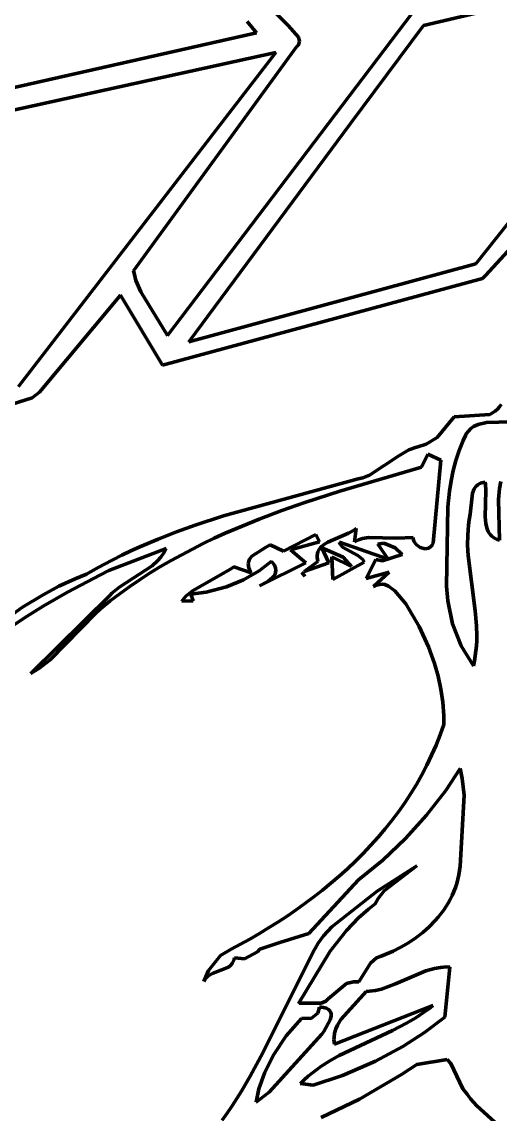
# Model space of a CAD drawing. Header units: millimetres. Extents: x 0 to 10.4, y 0 to 8.6.
# Drawn here: x 4.086 to 4.99, y 2.543 to 4.609 of the extents above; entities that cross this region are included whole.
import ezdxf

# ---------------------------------------------------------------- set-up
doc = ezdxf.new("R2010")
doc.units = ezdxf.units.MM
doc.layers.add('color#010101ff', color=7, linetype='CONTINUOUS', lineweight=100)
doc.layers.add('color#ffffffff', color=7, linetype='CONTINUOUS', lineweight=100)

msp = doc.modelspace()

# ---------------------------------------------------------------- linework, layer by layer
at = {"layer": 'color#010101ff'}
for p, q in [((4.4227, 4.7692), (4.5893, 4.6025)), ((5.1924, 4.6834), (4.8452, 4.6025)), ((4.361, 4.0162), (4.8237, 4.6256)), ((4.5295, 4.5885), (4.5116, 4.6102)), ((3.6957, 4.401), (4.5295, 4.5885)), ((4.5893, 4.6025), (4.6086, 4.5802)), ((4.8452, 4.6025), (4.7072, 4.4169)), ((4.6096, 4.568), (4.6079, 4.5649)), ((4.6086, 4.5802), (4.6105, 4.5726)), ((4.6105, 4.5726), (4.6096, 4.568)), ((4.5659, 4.5513), (3.6934, 4.3599)), ((4.0795, 3.9192), (4.5659, 4.5513)), ((4.6053, 4.5618), (4.2971, 4.1381)), ((4.6079, 4.5649), (4.6053, 4.5618)), ((4.7072, 4.4169), (4.4012, 4.004)), ((4.9445, 4.1517), (5.0879, 4.3331)), ((5.0115, 4.1832), (4.9625, 4.1293)), ((4.2971, 4.1381), (4.2978, 4.1336)), ((4.2978, 4.1336), (4.3013, 4.1202)), ((4.4012, 4.004), (4.9445, 4.1517)), ((4.3013, 4.1202), (4.3105, 4.0988)), ((4.9567, 4.1238), (4.3514, 3.9597)), ((4.9625, 4.1293), (4.9567, 4.1238)), ((4.2722, 4.092), (4.119, 3.909)), ((4.3514, 3.9597), (4.2722, 4.092)), ((4.3105, 4.0988), (4.361, 4.0162)), ((4.119, 3.909), (4.1052, 3.8979)), ((4.1052, 3.8979), (4.0673, 3.8862)), ((4.989, 3.8808), (4.9924, 3.8852)), ((4.9033, 3.862), (4.9706, 3.8663)), ((4.9706, 3.8663), (4.976, 3.8694)), ((4.976, 3.8694), (4.9808, 3.8729)), ((4.9808, 3.8729), (4.9852, 3.8767)), ((4.9852, 3.8767), (4.989, 3.8808)), ((4.8712, 3.8232), (4.9033, 3.862)), ((4.9485, 3.8478), (4.9399, 3.8437)), ((4.9644, 3.8516), (4.9485, 3.8478)), ((5.0113, 3.8528), (4.9644, 3.8516)), ((4.8501, 3.8102), (4.8712, 3.8232)), ((4.9244, 3.8266), (4.9202, 3.8174)), ((4.9262, 3.8298), (4.9244, 3.8266)), ((4.9302, 3.8353), (4.9262, 3.8298)), ((4.9348, 3.8399), (4.9302, 3.8353)), ((4.9399, 3.8437), (4.9348, 3.8399)), ((4.8177, 3.7995), (4.8302, 3.8042)), ((4.8302, 3.8042), (4.8346, 3.8054)), ((4.8346, 3.8054), (4.8501, 3.8102)), ((4.9163, 3.8081), (4.9128, 3.7987)), ((4.9202, 3.8174), (4.9163, 3.8081)), ((4.7429, 3.7518), (4.7984, 3.7886)), ((4.7984, 3.7886), (4.8177, 3.7995)), ((4.8533, 3.7917), (4.8416, 3.767)), ((4.8777, 3.7802), (4.8533, 3.7917)), ((4.9128, 3.7987), (4.9065, 3.7798)), ((4.8416, 3.767), (4.6869, 3.7216)), ((4.8635, 3.623), (4.8777, 3.7802)), ((4.9065, 3.7798), (4.9015, 3.7605)), ((4.4673, 3.675), (4.7218, 3.7445)), ((4.7218, 3.7445), (4.7306, 3.7468)), ((4.7306, 3.7468), (4.7429, 3.7518)), ((4.8974, 3.7411), (4.8942, 3.7214)), ((4.9015, 3.7605), (4.8974, 3.7411)), ((4.6869, 3.7216), (4.621, 3.7002)), ((4.8942, 3.7214), (4.891, 3.6917)), ((4.9381, 3.7178), (4.9413, 3.7256)), ((4.9413, 3.7256), (4.9443, 3.73)), ((4.9443, 3.73), (4.9481, 3.7337)), ((4.9481, 3.7337), (4.9504, 3.7351)), ((4.9504, 3.7351), (4.9529, 3.7364)), ((4.9529, 3.7364), (4.9557, 3.7374)), ((4.9557, 3.7374), (4.9587, 3.7381)), ((4.9587, 3.7381), (4.9621, 3.7385)), ((4.9632, 3.7227), (4.9616, 3.6728)), ((4.9621, 3.7385), (4.9626, 3.7348)), ((4.9626, 3.7348), (4.9632, 3.7227)), ((4.987, 3.7056), (4.989, 3.7263)), ((4.989, 3.7263), (4.9913, 3.7399)), ((4.621, 3.7002), (4.5774, 3.6849)), ((4.9334, 3.6778), (4.9381, 3.7178)), ((4.9891, 3.6285), (4.987, 3.7056)), ((4.5774, 3.6849), (4.5342, 3.6685)), ((4.891, 3.6917), (4.889, 3.5416)), ((4.4137, 3.6573), (4.4673, 3.675)), ((4.5128, 3.6599), (4.4915, 3.6511)), ((4.5342, 3.6685), (4.5128, 3.6599)), ((4.9303, 3.6575), (4.9316, 3.6671)), ((4.9316, 3.6671), (4.9334, 3.6778)), ((4.9616, 3.6728), (4.9629, 3.66)), ((4.9629, 3.66), (4.9648, 3.6522)), ((4.3432, 3.6308), (4.3783, 3.6445)), ((4.3783, 3.6445), (4.4137, 3.6573)), ((4.4704, 3.6418), (4.4495, 3.6323)), ((4.4915, 3.6511), (4.4704, 3.6418)), ((4.5805, 3.6081), (4.6415, 3.6397)), ((4.6415, 3.6397), (4.6484, 3.6259)), ((4.664, 3.6251), (4.7034, 3.6417)), ((4.7034, 3.6417), (4.7128, 3.6468)), ((4.7128, 3.6468), (4.718, 3.6507)), ((4.718, 3.6507), (4.7146, 3.6259)), ((4.9287, 3.6191), (4.9288, 3.6383)), ((4.9288, 3.6383), (4.9294, 3.6479)), ((4.9294, 3.6479), (4.9303, 3.6575)), ((4.9648, 3.6522), (4.9662, 3.6486)), ((4.9662, 3.6486), (4.9678, 3.6451)), ((4.9678, 3.6451), (4.9697, 3.6419)), ((4.9697, 3.6419), (4.972, 3.639)), ((4.972, 3.639), (4.9746, 3.6363)), ((4.3086, 3.6161), (4.3432, 3.6308)), ((4.4288, 3.6224), (4.4083, 3.612)), ((4.4495, 3.6323), (4.4288, 3.6224)), ((4.5464, 3.6152), (4.5551, 3.62)), ((4.5551, 3.62), (4.5805, 3.6081)), ((4.6484, 3.6259), (4.5935, 3.6106)), ((4.6504, 3.6147), (4.6526, 3.6171)), ((4.6526, 3.6171), (4.6579, 3.6213)), ((4.6579, 3.6213), (4.664, 3.6251)), ((4.7781, 3.5929), (4.6864, 3.6247)), ((4.6864, 3.6247), (4.6883, 3.6207)), ((4.6883, 3.6207), (4.6923, 3.6156)), ((4.7146, 3.6259), (4.7222, 3.6293)), ((4.7222, 3.6293), (4.7299, 3.6318)), ((4.7299, 3.6318), (4.7413, 3.6341)), ((4.7413, 3.6341), (4.7948, 3.6328)), ((4.7705, 3.623), (4.7586, 3.6212)), ((4.7586, 3.6212), (4.7781, 3.5929)), ((4.7916, 3.6143), (4.7705, 3.623)), ((4.7948, 3.6328), (4.8254, 3.6341)), ((4.8254, 3.6341), (4.8256, 3.6321)), ((4.8256, 3.6321), (4.8271, 3.6266)), ((4.8271, 3.6266), (4.8314, 3.6203)), ((4.8314, 3.6203), (4.8392, 3.6148)), ((4.855, 3.6137), (4.8594, 3.6165)), ((4.8594, 3.6165), (4.8617, 3.6193)), ((4.8617, 3.6193), (4.8635, 3.623)), ((4.9296, 3.6), (4.9287, 3.6191)), ((4.9746, 3.6363), (4.9776, 3.6338)), ((4.9776, 3.6338), (4.981, 3.6317)), ((4.981, 3.6317), (4.9848, 3.6299)), ((4.9848, 3.6299), (4.9891, 3.6285)), ((4.3587, 3.6131), (4.25, 3.5712)), ((4.2576, 3.5917), (4.2745, 3.6002)), ((4.2745, 3.6002), (4.2915, 3.6083)), ((4.2915, 3.6083), (4.3086, 3.6161)), ((4.3424, 3.5895), (4.3486, 3.5966)), ((4.3486, 3.5966), (4.354, 3.6045)), ((4.354, 3.6045), (4.3587, 3.6131)), ((4.3879, 3.6013), (4.3679, 3.5902)), ((4.4083, 3.612), (4.3879, 3.6013)), ((4.5163, 3.5931), (4.5203, 3.5987)), ((4.5203, 3.5987), (4.5464, 3.6152)), ((4.5935, 3.6106), (4.6226, 3.586)), ((4.6441, 3.5963), (4.6442, 3.6)), ((4.6445, 3.5924), (4.6441, 3.5963)), ((4.6442, 3.6), (4.6447, 3.6034)), ((4.6447, 3.6034), (4.6456, 3.6065)), ((4.6456, 3.6065), (4.6468, 3.6095)), ((4.6468, 3.6095), (4.6485, 3.6122)), ((4.6485, 3.6122), (4.6504, 3.6147)), ((4.6936, 3.5966), (4.6527, 3.6145)), ((4.6527, 3.6145), (4.6662, 3.5857)), ((4.6737, 3.5541), (4.6718, 3.5973)), ((4.6718, 3.5973), (4.7088, 3.579)), ((4.6923, 3.6156), (4.7209, 3.5996)), ((4.7088, 3.579), (4.6936, 3.5966)), ((4.7209, 3.5996), (4.7303, 3.5921)), ((4.7674, 3.5894), (4.8046, 3.6015)), ((4.8046, 3.6015), (4.7916, 3.6143)), ((4.8392, 3.6148), (4.8481, 3.6126)), ((4.8481, 3.6126), (4.855, 3.6137)), ((4.9429, 3.4953), (4.9296, 3.6)), ((4.2243, 3.5739), (4.2409, 3.583)), ((4.2409, 3.583), (4.2576, 3.5917)), ((4.271, 3.5402), (4.3319, 3.58)), ((4.348, 3.5787), (4.3284, 3.5667)), ((4.3319, 3.58), (4.3424, 3.5895)), ((4.3679, 3.5902), (4.348, 3.5787)), ((4.4801, 3.5738), (4.4868, 3.5785)), ((4.4868, 3.5785), (4.5192, 3.5669)), ((4.5139, 3.5842), (4.5146, 3.5889)), ((4.514, 3.5817), (4.5139, 3.5842)), ((4.5144, 3.579), (4.514, 3.5817)), ((4.5151, 3.5762), (4.5144, 3.579)), ((4.5146, 3.5889), (4.5163, 3.5931)), ((4.5161, 3.5733), (4.5151, 3.5762)), ((4.5572, 3.5887), (4.5344, 3.5709)), ((4.6226, 3.586), (4.535, 3.5422)), ((4.559, 3.5869), (4.5572, 3.5887)), ((4.5632, 3.5816), (4.559, 3.5869)), ((4.5656, 3.5764), (4.5632, 3.5816)), ((4.5662, 3.5713), (4.5656, 3.5764)), ((4.6196, 3.5697), (4.6454, 3.5882)), ((4.6662, 3.5857), (4.6196, 3.5697)), ((4.6454, 3.5882), (4.6445, 3.5924)), ((4.7333, 3.5869), (4.6737, 3.5541)), ((4.7303, 3.5921), (4.7333, 3.5869)), ((4.7366, 3.5561), (4.7549, 3.5922)), ((4.7549, 3.5922), (4.7674, 3.5894)), ((4.1558, 3.5415), (4.1867, 3.5558)), ((4.2344, 3.5633), (4.172, 3.5304)), ((4.1867, 3.5558), (4.2078, 3.5644)), ((4.2078, 3.5644), (4.2243, 3.5739)), ((4.25, 3.5712), (4.2344, 3.5633)), ((4.3284, 3.5667), (4.3091, 3.5542)), ((4.4081, 3.5332), (4.4801, 3.5738)), ((4.5344, 3.5709), (4.5047, 3.5536)), ((4.5175, 3.5702), (4.5161, 3.5733)), ((4.5192, 3.5669), (4.5175, 3.5702)), ((4.5508, 3.5508), (4.5599, 3.5584)), ((4.5599, 3.5584), (4.5644, 3.5647)), ((4.5644, 3.5647), (4.5662, 3.5713)), ((4.6152, 3.5677), (4.6205, 3.5606)), ((4.6159, 3.5668), (4.6152, 3.5677)), ((4.6205, 3.5606), (4.6159, 3.5668)), ((4.7803, 3.5685), (4.7366, 3.5561)), ((4.7507, 3.5409), (4.7803, 3.5685)), ((4.1257, 3.5255), (4.1558, 3.5415)), ((4.256, 3.5283), (4.271, 3.5402)), ((4.29, 3.5412), (4.2713, 3.5277)), ((4.3091, 3.5542), (4.29, 3.5412)), ((4.4729, 3.5406), (4.434, 3.5306)), ((4.5047, 3.5536), (4.4729, 3.5406)), ((4.535, 3.5422), (4.5508, 3.5508)), ((4.7537, 3.5424), (4.7507, 3.5409)), ((4.7566, 3.5435), (4.7537, 3.5424)), ((4.7622, 3.5449), (4.7566, 3.5435)), ((4.7674, 3.5453), (4.7622, 3.5449)), ((4.7723, 3.5446), (4.7674, 3.5453)), ((4.7792, 3.542), (4.7723, 3.5446)), ((4.7913, 3.5328), (4.7792, 3.542)), ((4.889, 3.5416), (4.8911, 3.5137)), ((4.0868, 3.5022), (4.1257, 3.5255)), ((4.1027, 3.3766), (4.2526, 3.525)), ((4.172, 3.5304), (4.126, 3.5039)), ((4.2528, 3.5137), (4.2347, 3.4991)), ((4.2526, 3.525), (4.256, 3.5283)), ((4.2713, 3.5277), (4.2528, 3.5137)), ((4.3881, 3.5131), (4.3959, 3.5226)), ((4.4098, 3.514), (4.3881, 3.5131)), ((4.3959, 3.5226), (4.4081, 3.5332)), ((4.434, 3.5306), (4.4054, 3.5269)), ((4.4054, 3.5269), (4.4098, 3.514)), ((4.8117, 3.5086), (4.7913, 3.5328)), ((4.8911, 3.5137), (4.9003, 3.4703)), ((3.9306, 3.3883), (4.0868, 3.5022)), ((4.126, 3.5039), (4.0958, 3.4851)), ((4.2347, 3.4991), (4.2255, 3.4907)), ((4.8369, 3.4652), (4.8117, 3.5086)), ((4.9454, 3.4668), (4.9429, 3.4953)), ((4.0958, 3.4851), (4.0663, 3.4655)), ((4.2255, 3.4907), (4.1386, 3.4015)), ((4.8545, 3.4272), (4.8369, 3.4652)), ((4.9003, 3.4703), (4.9166, 3.4291)), ((4.9459, 3.4478), (4.9454, 3.4668)), ((4.9453, 3.4288), (4.9458, 3.4383)), ((4.9458, 3.4383), (4.9459, 3.4478)), ((4.8661, 3.3957), (4.8545, 3.4272)), ((4.9166, 3.4291), (4.9395, 3.3909)), ((4.9416, 3.4004), (4.9432, 3.4099)), ((4.9432, 3.4099), (4.9445, 3.4193)), ((4.9445, 3.4193), (4.9453, 3.4288)), ((4.1386, 3.4015), (4.1188, 3.3864)), ((4.873, 3.3715), (4.8661, 3.3957)), ((4.9395, 3.3909), (4.9416, 3.4004)), ((4.1188, 3.3864), (4.1027, 3.3766)), ((4.8783, 3.347), (4.873, 3.3715)), ((4.8818, 3.3222), (4.8783, 3.347)), ((4.8834, 3.2971), (4.8818, 3.3222)), ((4.8834, 3.2803), (4.8834, 3.2971)), ((4.8765, 3.2605), (4.8834, 3.2803)), ((4.8689, 3.241), (4.8765, 3.2605)), ((4.8606, 3.2219), (4.8689, 3.241)), ((4.8421, 3.1848), (4.8517, 3.2032)), ((4.8517, 3.2032), (4.8606, 3.2219)), ((4.8319, 3.1668), (4.8421, 3.1848)), ((4.9144, 3.1968), (4.8872, 3.1554)), ((4.9185, 3.1781), (4.9144, 3.1968)), ((4.8211, 3.1492), (4.8319, 3.1668)), ((4.9219, 3.1465), (4.9185, 3.1781)), ((4.8098, 3.1319), (4.8211, 3.1492)), ((4.8872, 3.1554), (4.8511, 3.1083)), ((4.9144, 3.0121), (4.9219, 3.1465)), ((4.7979, 3.115), (4.8098, 3.1319)), ((4.7855, 3.0985), (4.7979, 3.115)), ((4.8511, 3.1083), (4.8114, 3.0642)), ((4.7592, 3.0666), (4.7726, 3.0824)), ((4.7726, 3.0824), (4.7855, 3.0985)), ((4.7453, 3.0512), (4.7592, 3.0666)), ((4.8114, 3.0642), (4.7683, 3.0233)), ((4.731, 3.0362), (4.7453, 3.0512)), ((4.7013, 3.0072), (4.7164, 3.0215)), ((4.7164, 3.0215), (4.731, 3.0362)), ((4.7683, 3.0233), (4.7222, 2.9859)), ((4.6859, 2.9932), (4.7013, 3.0072)), ((4.7575, 2.9649), (4.8326, 3.0126)), ((4.8326, 3.0126), (4.7707, 2.9656)), ((4.9121, 2.9953), (4.9135, 3.0036)), ((4.9135, 3.0036), (4.9144, 3.0121)), ((4.7222, 2.9859), (4.6285, 2.8844)), ((4.6541, 2.9665), (4.6701, 2.9797)), ((4.6701, 2.9797), (4.6859, 2.9932)), ((4.9056, 2.9714), (4.9081, 2.9792)), ((4.9081, 2.9792), (4.9103, 2.9872)), ((4.9103, 2.9872), (4.9121, 2.9953)), ((4.6377, 2.9537), (4.6541, 2.9665)), ((4.6716, 2.8973), (4.7575, 2.9649)), ((4.7707, 2.9656), (4.7593, 2.9511)), ((4.8957, 2.9491), (4.8993, 2.9564)), ((4.8993, 2.9564), (4.9026, 2.9638)), ((4.9026, 2.9638), (4.9056, 2.9714)), ((4.6042, 2.9291), (4.6211, 2.9412)), ((4.6211, 2.9412), (4.6377, 2.9537)), ((4.754, 2.9409), (4.741, 2.9306)), ((4.7593, 2.9511), (4.754, 2.9409)), ((4.8829, 2.9283), (4.8875, 2.9351)), ((4.8875, 2.9351), (4.8917, 2.942)), ((4.8917, 2.942), (4.8957, 2.9491)), ((4.5699, 2.906), (4.5872, 2.9174)), ((4.5872, 2.9174), (4.6042, 2.9291)), ((4.7226, 2.9141), (4.6998, 2.8903)), ((4.741, 2.9306), (4.7226, 2.9141)), ((4.8675, 2.9092), (4.8729, 2.9154)), ((4.8729, 2.9154), (4.878, 2.9218)), ((4.878, 2.9218), (4.8829, 2.9283)), ((4.5348, 2.8844), (4.5524, 2.8951)), ((4.5524, 2.8951), (4.5699, 2.906)), ((4.6564, 2.8803), (4.6716, 2.8973)), ((4.8437, 2.8866), (4.856, 2.8975)), ((4.856, 2.8975), (4.8675, 2.9092)), ((4.4993, 2.8643), (4.5171, 2.8742)), ((4.5171, 2.8742), (4.5348, 2.8844)), ((4.6285, 2.8844), (4.5733, 2.8678)), ((4.6463, 2.8664), (4.6564, 2.8803)), ((4.6998, 2.8903), (4.669, 2.8515)), ((4.8168, 2.8672), (4.8306, 2.8764)), ((4.8306, 2.8764), (4.8437, 2.8866)), ((4.4613, 2.8431), (4.4814, 2.8548)), ((4.4814, 2.8548), (4.4993, 2.8643)), ((4.5355, 2.8548), (4.5315, 2.8502)), ((4.5733, 2.8678), (4.5355, 2.8548)), ((4.6375, 2.8512), (4.6403, 2.8564)), ((4.6403, 2.8564), (4.6463, 2.8664)), ((4.7878, 2.8513), (4.8025, 2.8588)), ((4.8025, 2.8588), (4.8168, 2.8672)), ((4.4386, 2.8148), (4.4613, 2.8431)), ((4.4861, 2.8327), (4.4849, 2.8301)), ((4.4871, 2.8356), (4.4861, 2.8327)), ((4.4879, 2.8388), (4.4871, 2.8356)), ((4.5067, 2.8365), (4.4879, 2.8388)), ((4.5315, 2.8502), (4.5067, 2.8365)), ((4.5415, 2.6586), (4.6375, 2.8512)), ((4.669, 2.8515), (4.6086, 2.7523)), ((4.7447, 2.8283), (4.7564, 2.8385)), ((4.7564, 2.8385), (4.7651, 2.8419)), ((4.7651, 2.8419), (4.7727, 2.8448)), ((4.7727, 2.8448), (4.7878, 2.8513)), ((4.4297, 2.7935), (4.4386, 2.8148)), ((4.4763, 2.8208), (4.4474, 2.8097)), ((4.4802, 2.8239), (4.4763, 2.8208)), ((4.4835, 2.8278), (4.4802, 2.8239)), ((4.4849, 2.8301), (4.4835, 2.8278)), ((4.7232, 2.793), (4.7447, 2.8283)), ((4.8497, 2.8141), (4.7922, 2.7893)), ((4.8661, 2.8187), (4.8497, 2.8141)), ((4.8774, 2.8205), (4.8661, 2.8187)), ((4.8832, 2.8211), (4.8774, 2.8205)), ((4.8891, 2.8213), (4.8832, 2.8211)), ((4.8858, 2.7264), (4.895, 2.8212)), ((4.895, 2.8212), (4.8891, 2.8213)), ((4.4311, 2.7962), (4.4297, 2.7935)), ((4.4344, 2.8008), (4.4311, 2.7962)), ((4.4383, 2.8045), (4.4344, 2.8008)), ((4.4474, 2.8097), (4.4383, 2.8045)), ((4.6652, 2.7609), (4.6995, 2.7898)), ((4.6995, 2.7898), (4.713, 2.7934)), ((4.713, 2.7934), (4.7232, 2.793)), ((4.7371, 2.775), (4.7316, 2.7691)), ((4.7429, 2.7754), (4.7371, 2.775)), ((4.7544, 2.777), (4.7429, 2.7754)), ((4.7655, 2.7796), (4.7544, 2.777)), ((4.7922, 2.7893), (4.7655, 2.7796)), ((4.6086, 2.7523), (4.6104, 2.7527)), ((4.6104, 2.7527), (4.6515, 2.7531)), ((4.6515, 2.7531), (4.6606, 2.7567)), ((4.6606, 2.7567), (4.6652, 2.7609)), ((4.7316, 2.7691), (4.6886, 2.722)), ((4.6451, 2.7342), (4.6335, 2.7246)), ((4.6488, 2.745), (4.6451, 2.7342)), ((4.6526, 2.745), (4.6488, 2.745)), ((4.656, 2.7447), (4.6526, 2.745)), ((4.6589, 2.7441), (4.656, 2.7447)), ((4.6615, 2.7433), (4.6589, 2.7441)), ((4.6637, 2.7423), (4.6615, 2.7433)), ((4.6656, 2.7411), (4.6637, 2.7423)), ((4.6671, 2.7398), (4.6656, 2.7411)), ((4.6684, 2.7382), (4.6671, 2.7398)), ((4.6693, 2.7365), (4.6684, 2.7382)), ((4.6689, 2.7216), (4.6703, 2.7285)), ((4.6703, 2.7327), (4.6693, 2.7365)), ((4.6703, 2.7285), (4.6703, 2.7327)), ((4.6767, 2.6752), (4.863, 2.7485)), ((4.8389, 2.7305), (4.8305, 2.7251)), ((4.8472, 2.7362), (4.8389, 2.7305)), ((4.8552, 2.7422), (4.8472, 2.7362)), ((4.863, 2.7485), (4.8552, 2.7422)), ((4.6146, 2.7241), (4.5856, 2.6908)), ((4.6335, 2.7246), (4.6146, 2.7241)), ((4.6567, 2.699), (4.6689, 2.7216)), ((4.6825, 2.7114), (4.6793, 2.704)), ((4.6886, 2.722), (4.6825, 2.7114)), ((4.8132, 2.715), (4.7864, 2.7011)), ((4.8305, 2.7251), (4.8132, 2.715)), ((4.8468, 2.6971), (4.8858, 2.7264)), ((4.5533, 2.5844), (4.6527, 2.6939)), ((4.5856, 2.6908), (4.5611, 2.6541)), ((4.6527, 2.6939), (4.6567, 2.699)), ((4.676, 2.6881), (4.6759, 2.6839)), ((4.6772, 2.6962), (4.676, 2.6881)), ((4.6793, 2.704), (4.6772, 2.6962)), ((4.7864, 2.7011), (4.6856, 2.6535)), ((4.8059, 2.6708), (4.8468, 2.6971)), ((4.6759, 2.6839), (4.6761, 2.6796)), ((4.6761, 2.6796), (4.6767, 2.6752)), ((4.7544, 2.6432), (4.8059, 2.6708)), ((4.5177, 2.615), (4.5415, 2.6586)), ((4.5611, 2.6541), (4.5444, 2.6203)), ((4.6856, 2.6535), (4.6681, 2.6436)), ((4.89, 2.6464), (4.8327, 2.6369)), ((4.8971, 2.6389), (4.89, 2.6464)), ((4.643, 2.627), (4.6351, 2.6209)), ((4.6512, 2.6328), (4.643, 2.627)), ((4.6681, 2.6436), (4.6512, 2.6328)), ((4.6918, 2.6162), (4.7544, 2.6432)), ((4.8327, 2.6369), (4.8039, 2.618)), ((4.9194, 2.5909), (4.8971, 2.6389)), ((4.5009, 2.5866), (4.5177, 2.615)), ((4.5444, 2.6203), (4.5341, 2.5905)), ((4.6198, 2.6077), (4.6125, 2.6006)), ((4.6273, 2.6145), (4.6198, 2.6077)), ((4.6351, 2.6209), (4.6273, 2.6145)), ((4.6364, 2.5975), (4.6918, 2.6162)), ((4.8039, 2.618), (4.7242, 2.5715)), ((4.4833, 2.5587), (4.5009, 2.5866)), ((4.5341, 2.5905), (4.5286, 2.5658)), ((4.5286, 2.5658), (4.5533, 2.5844)), ((4.6125, 2.6006), (4.6364, 2.5975)), ((4.9279, 2.5806), (4.9194, 2.5909)), ((4.7242, 2.5715), (4.6515, 2.5362)), ((4.9343, 2.5718), (4.9279, 2.5806)), ((4.9455, 2.5595), (4.9343, 2.5718)), ((4.4646, 2.5316), (4.4741, 2.545)), ((4.4741, 2.545), (4.4833, 2.5587)), ((4.9872, 2.5212), (4.9455, 2.5595))]:
    msp.add_line(p, q, dxfattribs=at)
at = {"layer": 'color#ffffffff'}
for p, q in [((4.5893, 4.6025), (4.4227, 4.7692)), ((4.8452, 4.6025), (5.1924, 4.6834)), ((4.8237, 4.6256), (4.361, 4.0162)), ((4.5116, 4.6102), (4.5295, 4.5885)), ((4.5295, 4.5885), (3.6957, 4.401)), ((4.6086, 4.5802), (4.5893, 4.6025)), ((4.7072, 4.4169), (4.8452, 4.6025)), ((4.6079, 4.5649), (4.6096, 4.568)), ((4.6105, 4.5726), (4.6086, 4.5802)), ((4.6096, 4.568), (4.6105, 4.5726)), ((3.6934, 4.3599), (4.5659, 4.5513)), ((4.5659, 4.5513), (4.0795, 3.9192)), ((4.2971, 4.1381), (4.6053, 4.5618)), ((4.6053, 4.5618), (4.6079, 4.5649)), ((4.4012, 4.004), (4.7072, 4.4169)), ((5.0879, 4.3331), (4.9445, 4.1517)), ((4.9625, 4.1293), (5.0115, 4.1832)), ((4.2978, 4.1336), (4.2971, 4.1381)), ((4.3013, 4.1202), (4.2978, 4.1336)), ((4.9445, 4.1517), (4.4012, 4.004)), ((4.3105, 4.0988), (4.3013, 4.1202)), ((4.3514, 3.9597), (4.9567, 4.1238)), ((4.9567, 4.1238), (4.9625, 4.1293)), ((4.119, 3.909), (4.2722, 4.092)), ((4.2722, 4.092), (4.3514, 3.9597)), ((4.361, 4.0162), (4.3105, 4.0988)), ((4.1052, 3.8979), (4.119, 3.909)), ((4.0673, 3.8862), (4.1052, 3.8979)), ((4.9924, 3.8852), (4.989, 3.8808)), ((4.9706, 3.8663), (4.9033, 3.862)), ((4.976, 3.8694), (4.9706, 3.8663)), ((4.9808, 3.8729), (4.976, 3.8694)), ((4.9852, 3.8767), (4.9808, 3.8729)), ((4.989, 3.8808), (4.9852, 3.8767)), ((4.9033, 3.862), (4.8712, 3.8232)), ((4.9399, 3.8437), (4.9485, 3.8478)), ((4.9485, 3.8478), (4.9644, 3.8516)), ((4.9644, 3.8516), (5.0113, 3.8528)), ((4.8712, 3.8232), (4.8501, 3.8102)), ((4.9202, 3.8174), (4.9244, 3.8266)), ((4.9244, 3.8266), (4.9262, 3.8298)), ((4.9262, 3.8298), (4.9302, 3.8353)), ((4.9302, 3.8353), (4.9348, 3.8399)), ((4.9348, 3.8399), (4.9399, 3.8437)), ((4.8302, 3.8042), (4.8177, 3.7995)), ((4.8346, 3.8054), (4.8302, 3.8042)), ((4.8501, 3.8102), (4.8346, 3.8054)), ((4.9128, 3.7987), (4.9163, 3.8081)), ((4.9163, 3.8081), (4.9202, 3.8174)), ((4.7984, 3.7886), (4.7429, 3.7518)), ((4.8177, 3.7995), (4.7984, 3.7886)), ((4.8416, 3.767), (4.8533, 3.7917)), ((4.8533, 3.7917), (4.8777, 3.7802)), ((4.9065, 3.7798), (4.9128, 3.7987)), ((4.6869, 3.7216), (4.8416, 3.767)), ((4.8777, 3.7802), (4.8635, 3.623)), ((4.9015, 3.7605), (4.9065, 3.7798)), ((4.7218, 3.7445), (4.4673, 3.675)), ((4.7306, 3.7468), (4.7218, 3.7445)), ((4.7429, 3.7518), (4.7306, 3.7468)), ((4.8942, 3.7214), (4.8974, 3.7411)), ((4.8974, 3.7411), (4.9015, 3.7605)), ((4.621, 3.7002), (4.6869, 3.7216)), ((4.891, 3.6917), (4.8942, 3.7214)), ((4.9413, 3.7256), (4.9381, 3.7178)), ((4.9443, 3.73), (4.9413, 3.7256)), ((4.9481, 3.7337), (4.9443, 3.73)), ((4.9504, 3.7351), (4.9481, 3.7337)), ((4.9529, 3.7364), (4.9504, 3.7351)), ((4.9557, 3.7374), (4.9529, 3.7364)), ((4.9587, 3.7381), (4.9557, 3.7374)), ((4.9621, 3.7385), (4.9587, 3.7381)), ((4.9616, 3.6728), (4.9632, 3.7227)), ((4.9626, 3.7348), (4.9621, 3.7385)), ((4.9632, 3.7227), (4.9626, 3.7348)), ((4.989, 3.7263), (4.987, 3.7056)), ((4.9913, 3.7399), (4.989, 3.7263)), ((4.5774, 3.6849), (4.621, 3.7002)), ((4.9381, 3.7178), (4.9334, 3.6778)), ((4.987, 3.7056), (4.9891, 3.6285)), ((4.5342, 3.6685), (4.5774, 3.6849)), ((4.889, 3.5416), (4.891, 3.6917)), ((4.4673, 3.675), (4.4137, 3.6573)), ((4.4915, 3.6511), (4.5128, 3.6599)), ((4.5128, 3.6599), (4.5342, 3.6685)), ((4.9316, 3.6671), (4.9303, 3.6575)), ((4.9334, 3.6778), (4.9316, 3.6671)), ((4.9629, 3.66), (4.9616, 3.6728)), ((4.9648, 3.6522), (4.9629, 3.66)), ((4.3783, 3.6445), (4.3432, 3.6308)), ((4.4137, 3.6573), (4.3783, 3.6445)), ((4.4495, 3.6323), (4.4704, 3.6418)), ((4.4704, 3.6418), (4.4915, 3.6511)), ((4.6415, 3.6397), (4.5805, 3.6081)), ((4.6484, 3.6259), (4.6415, 3.6397)), ((4.7034, 3.6417), (4.664, 3.6251)), ((4.7128, 3.6468), (4.7034, 3.6417)), ((4.718, 3.6507), (4.7128, 3.6468)), ((4.7146, 3.6259), (4.718, 3.6507)), ((4.9288, 3.6383), (4.9287, 3.6191)), ((4.9294, 3.6479), (4.9288, 3.6383)), ((4.9303, 3.6575), (4.9294, 3.6479)), ((4.9662, 3.6486), (4.9648, 3.6522)), ((4.9678, 3.6451), (4.9662, 3.6486)), ((4.9697, 3.6419), (4.9678, 3.6451)), ((4.972, 3.639), (4.9697, 3.6419)), ((4.9746, 3.6363), (4.972, 3.639)), ((4.3432, 3.6308), (4.3086, 3.6161)), ((4.4083, 3.612), (4.4288, 3.6224)), ((4.4288, 3.6224), (4.4495, 3.6323)), ((4.5551, 3.62), (4.5464, 3.6152)), ((4.5805, 3.6081), (4.5551, 3.62)), ((4.5935, 3.6106), (4.6484, 3.6259)), ((4.6526, 3.6171), (4.6504, 3.6147)), ((4.6579, 3.6213), (4.6526, 3.6171)), ((4.664, 3.6251), (4.6579, 3.6213)), ((4.6883, 3.6207), (4.6864, 3.6247)), ((4.6864, 3.6247), (4.7781, 3.5929)), ((4.6923, 3.6156), (4.6883, 3.6207)), ((4.7222, 3.6293), (4.7146, 3.6259)), ((4.7299, 3.6318), (4.7222, 3.6293)), ((4.7413, 3.6341), (4.7299, 3.6318)), ((4.7948, 3.6328), (4.7413, 3.6341)), ((4.7586, 3.6212), (4.7705, 3.623)), ((4.7781, 3.5929), (4.7586, 3.6212)), ((4.7705, 3.623), (4.7916, 3.6143)), ((4.8254, 3.6341), (4.7948, 3.6328)), ((4.8256, 3.6321), (4.8254, 3.6341)), ((4.8271, 3.6266), (4.8256, 3.6321)), ((4.8314, 3.6203), (4.8271, 3.6266)), ((4.8392, 3.6148), (4.8314, 3.6203)), ((4.8594, 3.6165), (4.855, 3.6137)), ((4.8617, 3.6193), (4.8594, 3.6165)), ((4.8635, 3.623), (4.8617, 3.6193)), ((4.9287, 3.6191), (4.9296, 3.6)), ((4.9776, 3.6338), (4.9746, 3.6363)), ((4.981, 3.6317), (4.9776, 3.6338)), ((4.9848, 3.6299), (4.981, 3.6317)), ((4.9891, 3.6285), (4.9848, 3.6299)), ((4.25, 3.5712), (4.3587, 3.6131)), ((4.2745, 3.6002), (4.2576, 3.5917)), ((4.2915, 3.6083), (4.2745, 3.6002)), ((4.3086, 3.6161), (4.2915, 3.6083)), ((4.3486, 3.5966), (4.3424, 3.5895)), ((4.354, 3.6045), (4.3486, 3.5966)), ((4.3587, 3.6131), (4.354, 3.6045)), ((4.3679, 3.5902), (4.3879, 3.6013)), ((4.3879, 3.6013), (4.4083, 3.612)), ((4.5203, 3.5987), (4.5163, 3.5931)), ((4.5464, 3.6152), (4.5203, 3.5987)), ((4.6226, 3.586), (4.5935, 3.6106)), ((4.6442, 3.6), (4.6441, 3.5963)), ((4.6441, 3.5963), (4.6445, 3.5924)), ((4.6447, 3.6034), (4.6442, 3.6)), ((4.6456, 3.6065), (4.6447, 3.6034)), ((4.6468, 3.6095), (4.6456, 3.6065)), ((4.6485, 3.6122), (4.6468, 3.6095)), ((4.6504, 3.6147), (4.6485, 3.6122)), ((4.6662, 3.5857), (4.6527, 3.6145)), ((4.6527, 3.6145), (4.6936, 3.5966)), ((4.7088, 3.579), (4.6718, 3.5973)), ((4.6718, 3.5973), (4.6737, 3.5541)), ((4.7209, 3.5996), (4.6923, 3.6156)), ((4.6936, 3.5966), (4.7088, 3.579)), ((4.7303, 3.5921), (4.7209, 3.5996)), ((4.8046, 3.6015), (4.7674, 3.5894)), ((4.7916, 3.6143), (4.8046, 3.6015)), ((4.8481, 3.6126), (4.8392, 3.6148)), ((4.855, 3.6137), (4.8481, 3.6126)), ((4.9296, 3.6), (4.9429, 3.4953)), ((4.2409, 3.583), (4.2243, 3.5739)), ((4.2576, 3.5917), (4.2409, 3.583)), ((4.3319, 3.58), (4.271, 3.5402)), ((4.3284, 3.5667), (4.348, 3.5787)), ((4.3424, 3.5895), (4.3319, 3.58)), ((4.348, 3.5787), (4.3679, 3.5902)), ((4.4868, 3.5785), (4.4801, 3.5738)), ((4.5192, 3.5669), (4.4868, 3.5785)), ((4.5146, 3.5889), (4.5139, 3.5842)), ((4.5139, 3.5842), (4.514, 3.5817)), ((4.514, 3.5817), (4.5144, 3.579)), ((4.5144, 3.579), (4.5151, 3.5762)), ((4.5163, 3.5931), (4.5146, 3.5889)), ((4.5151, 3.5762), (4.5161, 3.5733)), ((4.5344, 3.5709), (4.5572, 3.5887)), ((4.535, 3.5422), (4.6226, 3.586)), ((4.5572, 3.5887), (4.559, 3.5869)), ((4.559, 3.5869), (4.5632, 3.5816)), ((4.5632, 3.5816), (4.5656, 3.5764)), ((4.5656, 3.5764), (4.5662, 3.5713)), ((4.6454, 3.5882), (4.6196, 3.5697)), ((4.6196, 3.5697), (4.6662, 3.5857)), ((4.6445, 3.5924), (4.6454, 3.5882)), ((4.6737, 3.5541), (4.7333, 3.5869)), ((4.7333, 3.5869), (4.7303, 3.5921)), ((4.7549, 3.5922), (4.7366, 3.5561)), ((4.7674, 3.5894), (4.7549, 3.5922)), ((4.1867, 3.5558), (4.1558, 3.5415)), ((4.172, 3.5304), (4.2344, 3.5633)), ((4.2078, 3.5644), (4.1867, 3.5558)), ((4.2243, 3.5739), (4.2078, 3.5644)), ((4.2344, 3.5633), (4.25, 3.5712)), ((4.3091, 3.5542), (4.3284, 3.5667)), ((4.4801, 3.5738), (4.4081, 3.5332)), ((4.5047, 3.5536), (4.5344, 3.5709)), ((4.5161, 3.5733), (4.5175, 3.5702)), ((4.5175, 3.5702), (4.5192, 3.5669)), ((4.5599, 3.5584), (4.5508, 3.5508)), ((4.5644, 3.5647), (4.5599, 3.5584)), ((4.5662, 3.5713), (4.5644, 3.5647)), ((4.6152, 3.5677), (4.6159, 3.5668)), ((4.6205, 3.5606), (4.6152, 3.5677)), ((4.6159, 3.5668), (4.6205, 3.5606)), ((4.7366, 3.5561), (4.7803, 3.5685)), ((4.7803, 3.5685), (4.7507, 3.5409)), ((4.1558, 3.5415), (4.1257, 3.5255)), ((4.271, 3.5402), (4.256, 3.5283)), ((4.2713, 3.5277), (4.29, 3.5412)), ((4.29, 3.5412), (4.3091, 3.5542)), ((4.434, 3.5306), (4.4729, 3.5406)), ((4.4729, 3.5406), (4.5047, 3.5536)), ((4.5508, 3.5508), (4.535, 3.5422)), ((4.7507, 3.5409), (4.7537, 3.5424)), ((4.7537, 3.5424), (4.7566, 3.5435)), ((4.7566, 3.5435), (4.7622, 3.5449)), ((4.7622, 3.5449), (4.7674, 3.5453)), ((4.7674, 3.5453), (4.7723, 3.5446)), ((4.7723, 3.5446), (4.7792, 3.542)), ((4.7792, 3.542), (4.7913, 3.5328)), ((4.8911, 3.5137), (4.889, 3.5416)), ((4.1257, 3.5255), (4.0868, 3.5022)), ((4.2526, 3.525), (4.1027, 3.3766)), ((4.126, 3.5039), (4.172, 3.5304)), ((4.2347, 3.4991), (4.2528, 3.5137)), ((4.256, 3.5283), (4.2526, 3.525)), ((4.2528, 3.5137), (4.2713, 3.5277)), ((4.3959, 3.5226), (4.3881, 3.5131)), ((4.3881, 3.5131), (4.4098, 3.514)), ((4.4081, 3.5332), (4.3959, 3.5226)), ((4.4054, 3.5269), (4.434, 3.5306)), ((4.4098, 3.514), (4.4054, 3.5269)), ((4.7913, 3.5328), (4.8117, 3.5086)), ((4.9003, 3.4703), (4.8911, 3.5137)), ((4.0868, 3.5022), (3.9306, 3.3883)), ((4.0958, 3.4851), (4.126, 3.5039)), ((4.2255, 3.4907), (4.2347, 3.4991)), ((4.8117, 3.5086), (4.8369, 3.4652)), ((4.9429, 3.4953), (4.9454, 3.4668)), ((4.0663, 3.4655), (4.0958, 3.4851)), ((4.1386, 3.4015), (4.2255, 3.4907)), ((4.8369, 3.4652), (4.8545, 3.4272)), ((4.9166, 3.4291), (4.9003, 3.4703)), ((4.9454, 3.4668), (4.9459, 3.4478)), ((4.9458, 3.4383), (4.9453, 3.4288)), ((4.9459, 3.4478), (4.9458, 3.4383)), ((4.8545, 3.4272), (4.8661, 3.3957)), ((4.9395, 3.3909), (4.9166, 3.4291)), ((4.9432, 3.4099), (4.9416, 3.4004)), ((4.9445, 3.4193), (4.9432, 3.4099)), ((4.9453, 3.4288), (4.9445, 3.4193)), ((4.1188, 3.3864), (4.1386, 3.4015)), ((4.8661, 3.3957), (4.873, 3.3715)), ((4.9416, 3.4004), (4.9395, 3.3909)), ((4.1027, 3.3766), (4.1188, 3.3864)), ((4.873, 3.3715), (4.8783, 3.347)), ((4.8783, 3.347), (4.8818, 3.3222)), ((4.8818, 3.3222), (4.8834, 3.2971)), ((4.8834, 3.2971), (4.8834, 3.2803)), ((4.8834, 3.2803), (4.8765, 3.2605)), ((4.8765, 3.2605), (4.8689, 3.241)), ((4.8689, 3.241), (4.8606, 3.2219)), ((4.8517, 3.2032), (4.8421, 3.1848)), ((4.8606, 3.2219), (4.8517, 3.2032)), ((4.8421, 3.1848), (4.8319, 3.1668)), ((4.8872, 3.1554), (4.9144, 3.1968)), ((4.9144, 3.1968), (4.9185, 3.1781)), ((4.8319, 3.1668), (4.8211, 3.1492)), ((4.9185, 3.1781), (4.9219, 3.1465)), ((4.8211, 3.1492), (4.8098, 3.1319)), ((4.8511, 3.1083), (4.8872, 3.1554)), ((4.9219, 3.1465), (4.9144, 3.0121)), ((4.8098, 3.1319), (4.7979, 3.115)), ((4.7979, 3.115), (4.7855, 3.0985)), ((4.8114, 3.0642), (4.8511, 3.1083)), ((4.7726, 3.0824), (4.7592, 3.0666)), ((4.7855, 3.0985), (4.7726, 3.0824)), ((4.7592, 3.0666), (4.7453, 3.0512)), ((4.7683, 3.0233), (4.8114, 3.0642)), ((4.7453, 3.0512), (4.731, 3.0362)), ((4.7164, 3.0215), (4.7013, 3.0072)), ((4.731, 3.0362), (4.7164, 3.0215)), ((4.7222, 2.9859), (4.7683, 3.0233)), ((4.7013, 3.0072), (4.6859, 2.9932)), ((4.8326, 3.0126), (4.7575, 2.9649)), ((4.7707, 2.9656), (4.8326, 3.0126)), ((4.9135, 3.0036), (4.9121, 2.9953)), ((4.9144, 3.0121), (4.9135, 3.0036)), ((4.6285, 2.8844), (4.7222, 2.9859)), ((4.6701, 2.9797), (4.6541, 2.9665)), ((4.6859, 2.9932), (4.6701, 2.9797)), ((4.9081, 2.9792), (4.9056, 2.9714)), ((4.9103, 2.9872), (4.9081, 2.9792)), ((4.9121, 2.9953), (4.9103, 2.9872)), ((4.6541, 2.9665), (4.6377, 2.9537)), ((4.7575, 2.9649), (4.6716, 2.8973)), ((4.7593, 2.9511), (4.7707, 2.9656)), ((4.8993, 2.9564), (4.8957, 2.9491)), ((4.9026, 2.9638), (4.8993, 2.9564)), ((4.9056, 2.9714), (4.9026, 2.9638)), ((4.6211, 2.9412), (4.6042, 2.9291)), ((4.6377, 2.9537), (4.6211, 2.9412)), ((4.741, 2.9306), (4.754, 2.9409)), ((4.754, 2.9409), (4.7593, 2.9511)), ((4.8875, 2.9351), (4.8829, 2.9283)), ((4.8917, 2.942), (4.8875, 2.9351)), ((4.8957, 2.9491), (4.8917, 2.942)), ((4.5872, 2.9174), (4.5699, 2.906)), ((4.6042, 2.9291), (4.5872, 2.9174)), ((4.6998, 2.8903), (4.7226, 2.9141)), ((4.7226, 2.9141), (4.741, 2.9306)), ((4.8729, 2.9154), (4.8675, 2.9092)), ((4.878, 2.9218), (4.8729, 2.9154)), ((4.8829, 2.9283), (4.878, 2.9218)), ((4.5524, 2.8951), (4.5348, 2.8844)), ((4.5699, 2.906), (4.5524, 2.8951)), ((4.6716, 2.8973), (4.6564, 2.8803)), ((4.856, 2.8975), (4.8437, 2.8866)), ((4.8675, 2.9092), (4.856, 2.8975)), ((4.5171, 2.8742), (4.4993, 2.8643)), ((4.5348, 2.8844), (4.5171, 2.8742)), ((4.5733, 2.8678), (4.6285, 2.8844)), ((4.6564, 2.8803), (4.6463, 2.8664)), ((4.669, 2.8515), (4.6998, 2.8903)), ((4.8306, 2.8764), (4.8168, 2.8672)), ((4.8437, 2.8866), (4.8306, 2.8764)), ((4.4814, 2.8548), (4.4613, 2.8431)), ((4.4993, 2.8643), (4.4814, 2.8548)), ((4.5315, 2.8502), (4.5355, 2.8548)), ((4.5355, 2.8548), (4.5733, 2.8678)), ((4.6403, 2.8564), (4.6375, 2.8512)), ((4.6463, 2.8664), (4.6403, 2.8564)), ((4.8025, 2.8588), (4.7878, 2.8513)), ((4.8168, 2.8672), (4.8025, 2.8588)), ((4.4613, 2.8431), (4.4386, 2.8148)), ((4.4849, 2.8301), (4.4861, 2.8327)), ((4.4861, 2.8327), (4.4871, 2.8356)), ((4.4871, 2.8356), (4.4879, 2.8388)), ((4.4879, 2.8388), (4.5067, 2.8365)), ((4.5067, 2.8365), (4.5315, 2.8502)), ((4.6375, 2.8512), (4.5415, 2.6586)), ((4.6086, 2.7523), (4.669, 2.8515)), ((4.7564, 2.8385), (4.7447, 2.8283)), ((4.7651, 2.8419), (4.7564, 2.8385)), ((4.7727, 2.8448), (4.7651, 2.8419)), ((4.7878, 2.8513), (4.7727, 2.8448)), ((4.4386, 2.8148), (4.4297, 2.7935)), ((4.4474, 2.8097), (4.4763, 2.8208)), ((4.4763, 2.8208), (4.4802, 2.8239)), ((4.4802, 2.8239), (4.4835, 2.8278)), ((4.4835, 2.8278), (4.4849, 2.8301)), ((4.7447, 2.8283), (4.7232, 2.793)), ((4.7922, 2.7893), (4.8497, 2.8141)), ((4.8497, 2.8141), (4.8661, 2.8187)), ((4.8661, 2.8187), (4.8774, 2.8205)), ((4.8774, 2.8205), (4.8832, 2.8211)), ((4.8832, 2.8211), (4.8891, 2.8213)), ((4.895, 2.8212), (4.8858, 2.7264)), ((4.8891, 2.8213), (4.895, 2.8212)), ((4.4297, 2.7935), (4.4311, 2.7962)), ((4.4311, 2.7962), (4.4344, 2.8008)), ((4.4344, 2.8008), (4.4383, 2.8045)), ((4.4383, 2.8045), (4.4474, 2.8097)), ((4.6995, 2.7898), (4.6652, 2.7609)), ((4.713, 2.7934), (4.6995, 2.7898)), ((4.7232, 2.793), (4.713, 2.7934)), ((4.7316, 2.7691), (4.7371, 2.775)), ((4.7371, 2.775), (4.7429, 2.7754)), ((4.7429, 2.7754), (4.7544, 2.777)), ((4.7544, 2.777), (4.7655, 2.7796)), ((4.7655, 2.7796), (4.7922, 2.7893)), ((4.6104, 2.7527), (4.6086, 2.7523)), ((4.6515, 2.7531), (4.6104, 2.7527)), ((4.6606, 2.7567), (4.6515, 2.7531)), ((4.6652, 2.7609), (4.6606, 2.7567)), ((4.6886, 2.722), (4.7316, 2.7691)), ((4.6335, 2.7246), (4.6451, 2.7342)), ((4.6451, 2.7342), (4.6488, 2.745)), ((4.6488, 2.745), (4.6526, 2.745)), ((4.6526, 2.745), (4.656, 2.7447)), ((4.656, 2.7447), (4.6589, 2.7441)), ((4.6589, 2.7441), (4.6615, 2.7433)), ((4.6615, 2.7433), (4.6637, 2.7423)), ((4.6637, 2.7423), (4.6656, 2.7411)), ((4.6656, 2.7411), (4.6671, 2.7398)), ((4.6671, 2.7398), (4.6684, 2.7382)), ((4.6684, 2.7382), (4.6693, 2.7365)), ((4.6703, 2.7285), (4.6689, 2.7216)), ((4.6693, 2.7365), (4.6703, 2.7327)), ((4.6703, 2.7327), (4.6703, 2.7285)), ((4.863, 2.7485), (4.6767, 2.6752)), ((4.8305, 2.7251), (4.8389, 2.7305)), ((4.8389, 2.7305), (4.8472, 2.7362)), ((4.8472, 2.7362), (4.8552, 2.7422)), ((4.8552, 2.7422), (4.863, 2.7485)), ((4.5856, 2.6908), (4.6146, 2.7241)), ((4.6146, 2.7241), (4.6335, 2.7246)), ((4.6689, 2.7216), (4.6567, 2.699)), ((4.6793, 2.704), (4.6825, 2.7114)), ((4.6825, 2.7114), (4.6886, 2.722)), ((4.7864, 2.7011), (4.8132, 2.715)), ((4.8132, 2.715), (4.8305, 2.7251)), ((4.8858, 2.7264), (4.8468, 2.6971)), ((4.6527, 2.6939), (4.5533, 2.5844)), ((4.5611, 2.6541), (4.5856, 2.6908)), ((4.6567, 2.699), (4.6527, 2.6939)), ((4.6759, 2.6839), (4.676, 2.6881)), ((4.676, 2.6881), (4.6772, 2.6962)), ((4.6772, 2.6962), (4.6793, 2.704)), ((4.6856, 2.6535), (4.7864, 2.7011)), ((4.8468, 2.6971), (4.8059, 2.6708)), ((4.6761, 2.6796), (4.6759, 2.6839)), ((4.6767, 2.6752), (4.6761, 2.6796)), ((4.8059, 2.6708), (4.7544, 2.6432)), ((4.5415, 2.6586), (4.5177, 2.615)), ((4.5444, 2.6203), (4.5611, 2.6541)), ((4.6681, 2.6436), (4.6856, 2.6535)), ((4.8327, 2.6369), (4.89, 2.6464)), ((4.89, 2.6464), (4.8971, 2.6389)), ((4.6351, 2.6209), (4.643, 2.627)), ((4.643, 2.627), (4.6512, 2.6328)), ((4.6512, 2.6328), (4.6681, 2.6436)), ((4.7544, 2.6432), (4.6918, 2.6162)), ((4.8039, 2.618), (4.8327, 2.6369)), ((4.8971, 2.6389), (4.9194, 2.5909)), ((4.5177, 2.615), (4.5009, 2.5866)), ((4.5341, 2.5905), (4.5444, 2.6203)), ((4.6125, 2.6006), (4.6198, 2.6077)), ((4.6198, 2.6077), (4.6273, 2.6145)), ((4.6273, 2.6145), (4.6351, 2.6209)), ((4.6918, 2.6162), (4.6364, 2.5975)), ((4.7242, 2.5715), (4.8039, 2.618)), ((4.5009, 2.5866), (4.4833, 2.5587)), ((4.5286, 2.5658), (4.5341, 2.5905)), ((4.5533, 2.5844), (4.5286, 2.5658)), ((4.6364, 2.5975), (4.6125, 2.6006)), ((4.9194, 2.5909), (4.9279, 2.5806)), ((4.6515, 2.5362), (4.7242, 2.5715)), ((4.9279, 2.5806), (4.9343, 2.5718)), ((4.9343, 2.5718), (4.9455, 2.5595)), ((4.4741, 2.545), (4.4646, 2.5316)), ((4.4833, 2.5587), (4.4741, 2.545)), ((4.9455, 2.5595), (4.9872, 2.5212))]:
    msp.add_line(p, q, dxfattribs=at)

doc.saveas('drawing.dxf')
